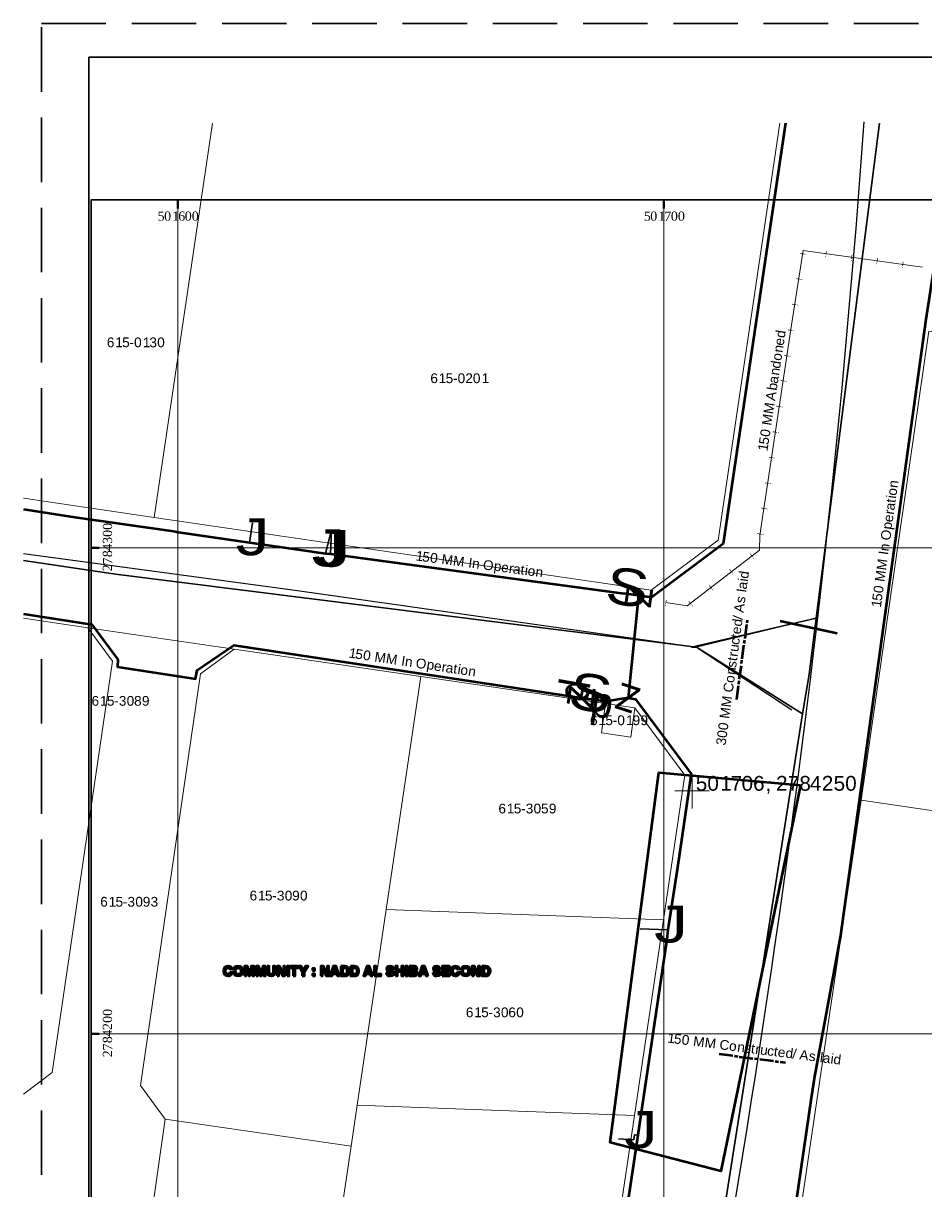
# Model space of a CAD drawing. Header units: inches. Extents: x 0.2 to 23.4, y 0.2 to 16.2.
# Drawn here: x 0.2 to 7.49, y 6.77 to 16.2 of the extents above; entities that cross this region are included whole.
import ezdxf

# ---------------------------------------------------------------- set-up
doc = ezdxf.new("R2010")
doc.units = ezdxf.units.IN
doc.header["$MEASUREMENT"] = 0
doc.linetypes.add('PDF_LineType328c69e9cd564e1fa5a4a7aff3a71530', pattern=[0.729167, 0.520833, -0.208333])
doc.layers.add('PDF_Geometry', color=7, linetype='Continuous', true_color=0x4ce600)
doc.layers.add('PDF_Text', color=7, linetype='Continuous')
doc.styles.add('PDF Arial', font='arial.ttf')
doc.styles.add('PDF Arial Bold', font='arialbd.ttf')
doc.styles.add('PDF Times New Roman', font='times.ttf')

msp = doc.modelspace()

# ---------------------------------------------------------------- linework, layer by layer
at = {"layer": 'PDF_Geometry', "color": 254, "linetype": 'PDF_LineType328c69e9cd564e1fa5a4a7aff3a71530', "lineweight": 35, "true_color": 0xcccccc}
msp.add_lwpolyline([(0.3467, 0.3325), (0.3467, 16.1978), (23.0408, 16.1978), (23.0408, 0.3325), (0.3467, 0.3325)], dxfattribs=at)
at = {"layer": 'PDF_Geometry', "color": 7, "lineweight": 35}
for points in [[(0.73, 0.6325), (0.73, 15.9245), (22.8241, 15.9245), (22.8241, 0.6325), (0.73, 0.6325)], [(0.7467, 2.3623), (0.7467, 14.7713), (11.6804, 14.7713), (11.6804, 2.3623), (0.7467, 2.3623)]]:
    msp.add_lwpolyline(points, dxfattribs=at)
at = {"layer": 'PDF_Geometry', "color": 7, "lineweight": 18}
for points in [[(1.7267, 15.3912), (1.2567, 12.2048), (0.2, 12.3615)], [(5.2702, 11.6182), (1.2567, 12.2048), (1.7267, 15.3912)], [(6.3102, 15.3912), (5.8135, 12.0215), (5.2702, 11.6182)], [(7.5136, 13.7113), (11.0737, 13.1881), (10.5204, 9.3984), (6.9669, 9.9217), (7.5136, 13.7113)], [(0.2, 11.3915), (0.72, 11.3149)], [(0.72, 11.3149), (0.92, 11.0449), (0.4333, 7.7219), (0.2, 7.5452)], [(0.72, 11.3149), (1.9034, 11.1416), (1.6301, 10.9416), (1.1467, 7.6152), (1.3467, 7.3452), (1.2434, 6.6253), (0.97, 6.422), (0.6267, 6.472), (0.26, 6.5286), (0.2, 6.6086)], [(0.2, 7.5452), (0.4333, 7.7219), (0.92, 11.0449), (0.72, 11.3149)], [(1.6301, 10.9416), (1.9034, 11.1416), (3.4101, 10.9216), (3.1301, 9.0384), (2.8968, 7.4585), (2.8468, 7.1252), (1.3467, 7.3452), (1.1467, 7.6152), (1.6301, 10.9416)], [(4.9035, 10.7016), (4.8702, 10.465), (5.1068, 10.4316), (5.1402, 10.6683), (5.5435, 10.125), (5.3702, 8.9551), (3.1301, 9.0384), (3.4101, 10.9216), (4.9035, 10.7016)], [(5.1402, 10.6683), (5.1068, 10.4316), (4.8702, 10.465), (4.9035, 10.7016), (5.1402, 10.6683)], [(12.2271, 4.0222), (6.7036, 4.8321), (6.2969, 5.3787), (6.9669, 9.9217)], [(6.9669, 9.9217), (10.5204, 9.3984), (12.2271, 9.1484)], [(5.3702, 8.9551), (5.1368, 7.3752), (2.8968, 7.4585), (3.1301, 9.0384), (5.3702, 8.9551)], [(5.1368, 7.3752), (4.8035, 5.1254), (2.5634, 5.2087), (2.8468, 7.1252), (2.8968, 7.4585), (5.1368, 7.3752)], [(1.3467, 7.3452), (2.8468, 7.1252), (2.5634, 5.2087), (1.9467, 5.2321), (0.4533, 5.2887), (0.6267, 6.472), (0.97, 6.422), (1.2434, 6.6253), (1.3467, 7.3452)]]:
    msp.add_lwpolyline(points, dxfattribs=at)
at = {"layer": 'PDF_Geometry', "color": 220, "lineweight": 70, "true_color": 0xff00c5}
for points in [[(6.3569, 15.3912), (6.0835, 13.558), (5.8535, 11.9915), (5.2735, 11.5582), (5.1702, 11.5749)], [(5.1702, 11.5749), (5.0502, 11.5915)], [(5.1702, 11.5749), (5.0868, 10.7483)], [(6.0302, 11.2282), (6.0435, 11.3415)], [(6.0469, 11.3549), (6.0502, 11.3749)], [(6.0069, 11.0649), (6.0202, 11.1749)], [(6.0235, 11.1882), (6.0269, 11.2149)], [(6.0002, 11.0249), (6.0035, 11.0516)], [(5.9835, 10.8982), (6.0002, 11.0082)], [(5.9802, 10.8583), (5.9835, 10.8849)], [(5.9635, 10.7349), (5.9769, 10.8449)], [(5.0868, 10.7483), (5.1435, 10.7383), (5.5935, 10.135), (5.4835, 9.3784), (5.4069, 8.8751), (5.3969, 8.7984), (5.1635, 7.2152), (4.8668, 5.2387), (4.4635, 2.4956), (4.3568, 1.7424)], [(4.9035, 10.7183), (4.7502, 10.7416)], [(5.0868, 10.7483), (4.9035, 10.7183)]]:
    msp.add_lwpolyline(points, dxfattribs=at)
at = {"layer": 'PDF_Geometry', "color": 8, "lineweight": 35, "true_color": 0x828282}
for points in [[(6.5469, 10.9382), (6.6036, 11.3915), (7.1169, 15.3912)], [(0.2, 11.8582), (0.9434, 11.7482), (5.6369, 11.1582)], [(6.6036, 11.3915), (5.5969, 11.1582), (5.6369, 11.1582)], [(5.6369, 11.1582), (6.4936, 10.6183)], [(6.5469, 10.9382), (6.4936, 10.6183), (5.6335, 5.1554), (5.5635, 4.7254), (5.5302, 4.5188)]]:
    msp.add_lwpolyline(points, dxfattribs=at)
at = {"layer": 'PDF_Geometry', "color": 8, "lineweight": 9, "true_color": 0x6e6e6e}
for points in [[(1.4467, 2.3623), (1.4467, 14.7713)], [(5.3735, 2.3623), (5.3735, 14.7713)], [(0.7467, 11.9615), (11.6804, 11.9615)], [(0.7467, 8.0352), (11.6804, 8.0352)]]:
    msp.add_lwpolyline(points, dxfattribs=at)
at = {"layer": 'PDF_Geometry', "color": 7, "lineweight": 50}
for points in [[(1.4467, 14.7713), (1.4467, 14.7013)], [(5.3735, 14.7713), (5.3735, 14.7013)], [(0.7467, 11.9615), (0.8134, 11.9615)], [(0.7467, 8.0352), (0.8134, 8.0352)]]:
    msp.add_lwpolyline(points, dxfattribs=at)
at = {"layer": 'PDF_Geometry', "color": 86, "lineweight": 18, "true_color": 0x267300}
msp.add_lwpolyline([(5.3902, 11.5182), (5.5635, 11.4915), (6.1469, 11.9415), (6.1502, 12.0615), (6.4069, 13.778), (6.5002, 14.3613), (7.4636, 14.228)], dxfattribs=at)
at = {"layer": 'PDF_Geometry', "color": 86, "lineweight": 70, "true_color": 0x267300}
for points in [[(7.5536, 14.2213), (7.4903, 13.8047), (6.8002, 8.8284), (6.5902, 7.6885), (6.5636, 7.5152), (6.2536, 5.3854), (6.1235, 4.1255)], [(0.2, 12.2715), (0.6167, 12.2081), (1.4134, 12.0948), (1.4501, 12.0881), (2.0267, 12.0048), (2.6401, 11.9148)], [(2.6401, 11.9148), (2.6801, 11.9115)], [(2.6801, 11.9115), (5.0502, 11.5915)], [(0.2, 11.4282), (0.7534, 11.3415), (0.9634, 11.0582), (0.96, 10.9982), (1.5901, 10.9016), (1.6034, 10.9716), (1.9001, 11.1749), (4.7068, 10.7483)], [(4.7068, 10.7483), (4.7502, 10.7416)], [(5.8202, 7.8718), (5.9302, 7.8585)], [(5.9435, 7.8552), (5.9702, 7.8518)], [(5.9835, 7.8485), (6.0935, 7.8352)], [(6.1069, 7.8352), (6.1369, 7.8318)], [(6.1502, 7.8285), (6.2602, 7.8152)], [(6.2736, 7.8118), (6.3002, 7.8085)], [(6.3136, 7.8085), (6.3569, 7.8018)]]:
    msp.add_lwpolyline(points, dxfattribs=at)
at = {"layer": 'PDF_Geometry', "color": 202, "lineweight": 35, "true_color": 0xa900e6}
for points in [[(2.0267, 12.0048), (2.0501, 12.1615)], [(2.6401, 11.9148), (2.6901, 12.1048)], [(2.6801, 11.9115), (2.6901, 12.1048)], [(5.4069, 8.8751), (5.1835, 8.8818)], [(5.1635, 7.2152), (5.1368, 7.2186), (5.1302, 7.1786), (5.0068, 7.1852)]]:
    msp.add_lwpolyline(points, dxfattribs=at)
at = {"layer": 'PDF_Geometry', "color": 7, "lineweight": 25}
for points in [[(0.2, 11.9148), (2.4134, 11.6149), (5.6369, 11.1582)], [(6.6036, 11.3915), (5.6369, 11.1582)], [(5.6369, 11.1582), (6.4069, 10.6516)]]:
    msp.add_lwpolyline(points, dxfattribs=at)
at = {"layer": 'PDF_Geometry', "color": 7, "lineweight": 120}
msp.add_lwpolyline([(6.7736, 11.2682), (6.3136, 11.3682)], dxfattribs=at)
msp.add_lwpolyline([(6.7736, 11.2682), (6.3136, 11.3682)], dxfattribs=at)
at = {"layer": 'PDF_Geometry', "color": 254, "lineweight": 90, "true_color": 0xedb2f5}
msp.add_lwpolyline([(6.7736, 11.2682), (6.3136, 11.3682)], dxfattribs=at)
msp.add_lwpolyline([(6.7736, 11.2682), (6.3136, 11.3682)], dxfattribs=at)
at = {"layer": 'PDF_Geometry', "color": 16, "lineweight": 70, "true_color": 0x730000}
for points in [[(4.7068, 10.7483), (4.7102, 10.7749)], [(4.7102, 10.7749), (4.7168, 10.8049)]]:
    msp.add_lwpolyline(points, dxfattribs=at)
at = {"layer": 'PDF_Geometry', "color": 1, "lineweight": 158}
msp.add_lwpolyline([(6.4769, 10.0417), (5.8335, 6.9253), (4.9402, 7.1552), (5.3335, 10.145), (6.4769, 10.0417)], dxfattribs=at)
at = {"layer": 'PDF_Geometry', "color": 1, "lineweight": 0, "true_color": 0xff0505}
for points in [[(5.6035, 10.1383), (5.6035, 9.855)], [(5.4635, 9.9983), (5.6035, 9.9983)], [(5.7435, 9.9983), (5.6035, 9.9983)]]:
    msp.add_lwpolyline(points, dxfattribs=at)
at = {"layer": 'PDF_Geometry', "color": 7, "lineweight": 140, "true_color": 0xffffff}
for points in [[(1.8701, 8.5318), (1.8634, 8.5185), (1.8534, 8.5151), (1.8434, 8.5151), (1.8401, 8.5218), (1.8334, 8.5285), (1.8334, 8.5418), (1.8334, 8.5551), (1.8401, 8.5618), (1.8534, 8.5684), (1.8634, 8.5651), (1.8701, 8.5551), (1.8867, 8.5584), (1.8801, 8.5718), (1.8667, 8.5784), (1.8534, 8.5818), (1.8401, 8.5784), (1.8267, 8.5718), (1.8201, 8.5584), (1.8167, 8.5418), (1.8201, 8.5251), (1.8267, 8.5118), (1.8401, 8.5051), (1.8534, 8.5018), (1.8667, 8.5018), (1.8734, 8.5085), (1.8834, 8.5151), (1.8867, 8.5285), (1.8701, 8.5318)], [(1.8967, 8.5418), (1.9001, 8.5251), (1.9067, 8.5118), (1.9201, 8.5051), (1.9367, 8.5018), (1.9501, 8.5051), (1.9634, 8.5118), (1.9701, 8.5251), (1.9734, 8.5418), (1.9701, 8.5584), (1.9634, 8.5718), (1.9501, 8.5784), (1.9334, 8.5818), (1.9167, 8.5784), (1.9067, 8.5718), (1.9001, 8.5618), (1.8967, 8.5418)], [(1.9134, 8.5418), (1.9134, 8.5518), (1.9201, 8.5618), (1.9367, 8.5684), (1.9501, 8.5618), (1.9567, 8.5518), (1.9567, 8.5418), (1.9567, 8.5285), (1.9501, 8.5218), (1.9434, 8.5151), (1.9367, 8.5151), (1.9267, 8.5151), (1.9201, 8.5218), (1.9167, 8.5285), (1.9134, 8.5418)], [(1.9867, 8.5018), (2.0001, 8.5018), (2.0034, 8.5651), (2.0201, 8.5018), (2.0301, 8.5018), (2.0501, 8.5651), (2.0501, 8.5018), (2.0634, 8.5018), (2.0634, 8.5818), (2.0401, 8.5818), (2.0267, 8.5218), (2.0101, 8.5818), (1.9867, 8.5818), (1.9867, 8.5018)], [(2.0801, 8.5018), (2.0934, 8.5018), (2.0967, 8.5651), (2.1134, 8.5018), (2.1234, 8.5018), (2.1434, 8.5651), (2.1434, 8.5018), (2.1567, 8.5018), (2.1567, 8.5818), (2.1334, 8.5818), (2.1201, 8.5218), (2.1034, 8.5818), (2.0801, 8.5818), (2.0801, 8.5018)], [(2.1701, 8.5818), (2.1701, 8.5385), (2.1701, 8.5285), (2.1701, 8.5185), (2.1767, 8.5118), (2.1867, 8.5051), (2.2034, 8.5018), (2.2167, 8.5051), (2.2267, 8.5118), (2.2334, 8.5185), (2.2334, 8.5285), (2.2334, 8.5418), (2.2334, 8.5818), (2.2167, 8.5818), (2.2167, 8.5385), (2.2167, 8.5251), (2.2134, 8.5185), (2.2034, 8.5151), (2.1934, 8.5185), (2.1867, 8.5251), (2.1867, 8.5318), (2.1867, 8.5385), (2.1867, 8.5818), (2.1701, 8.5818)], [(2.2501, 8.5018), (2.2634, 8.5018), (2.2634, 8.5618), (2.2934, 8.5018), (2.3134, 8.5018), (2.3134, 8.5818), (2.3001, 8.5818), (2.3001, 8.5185), (2.2701, 8.5818), (2.2501, 8.5818), (2.2501, 8.5018)], [(2.3301, 8.5018), (2.3467, 8.5018), (2.3467, 8.5818), (2.3301, 8.5818), (2.3301, 8.5018)], [(2.3801, 8.5018), (2.3968, 8.5018), (2.3968, 8.5684), (2.4201, 8.5684), (2.4201, 8.5818), (2.3567, 8.5818), (2.3567, 8.5684), (2.3801, 8.5684), (2.3801, 8.5018)], [(2.4534, 8.5018), (2.4701, 8.5018), (2.4701, 8.5351), (2.5001, 8.5818), (2.4801, 8.5818), (2.4601, 8.5485), (2.4434, 8.5818), (2.4268, 8.5818), (2.4534, 8.5351), (2.4534, 8.5018)], [(2.5368, 8.5451), (2.5534, 8.5451), (2.5534, 8.5618), (2.5368, 8.5618), (2.5368, 8.5451)], [(2.5368, 8.5018), (2.5534, 8.5018), (2.5534, 8.5185), (2.5368, 8.5185), (2.5368, 8.5018)], [(2.6034, 8.5018), (2.6168, 8.5018), (2.6168, 8.5618), (2.6468, 8.5018), (2.6668, 8.5018), (2.6668, 8.5818), (2.6534, 8.5818), (2.6534, 8.5185), (2.6234, 8.5818), (2.6034, 8.5818), (2.6034, 8.5018)], [(2.7534, 8.5018), (2.7268, 8.5818), (2.7034, 8.5818), (2.6768, 8.5018), (2.6934, 8.5018), (2.7001, 8.5185), (2.7301, 8.5185), (2.7368, 8.5018), (2.7534, 8.5018)], [(2.7268, 8.5318), (2.7034, 8.5318), (2.7168, 8.5684), (2.7268, 8.5318)], [(2.7634, 8.5818), (2.7634, 8.5018), (2.7934, 8.5018), (2.8068, 8.5018), (2.8201, 8.5085), (2.8268, 8.5251), (2.8301, 8.5418), (2.8268, 8.5584), (2.8201, 8.5718), (2.8068, 8.5784), (2.7934, 8.5818), (2.7634, 8.5818)], [(2.7801, 8.5684), (2.7868, 8.5684), (2.7968, 8.5684), (2.8001, 8.5684), (2.8068, 8.5651), (2.8134, 8.5551), (2.8134, 8.5418), (2.8134, 8.5251), (2.8068, 8.5185), (2.8001, 8.5151), (2.7934, 8.5151), (2.7801, 8.5151), (2.7801, 8.5684)], [(2.8434, 8.5818), (2.8434, 8.5018), (2.8734, 8.5018), (2.8868, 8.5018), (2.9001, 8.5085), (2.9068, 8.5251), (2.9101, 8.5418), (2.9068, 8.5584), (2.9001, 8.5718), (2.8868, 8.5784), (2.8734, 8.5818), (2.8434, 8.5818)], [(2.8601, 8.5684), (2.8668, 8.5684), (2.8768, 8.5684), (2.8801, 8.5684), (2.8868, 8.5651), (2.8934, 8.5551), (2.8934, 8.5418), (2.8934, 8.5251), (2.8868, 8.5185), (2.8801, 8.5151), (2.8734, 8.5151), (2.8601, 8.5151), (2.8601, 8.5684)], [(3.0234, 8.5018), (2.9968, 8.5818), (2.9734, 8.5818), (2.9468, 8.5018), (2.9634, 8.5018), (2.9701, 8.5185), (3.0001, 8.5185), (3.0068, 8.5018), (3.0234, 8.5018)], [(2.9968, 8.5318), (2.9734, 8.5318), (2.9868, 8.5684), (2.9968, 8.5318)], [(3.0334, 8.5018), (3.0901, 8.5018), (3.0901, 8.5151), (3.0501, 8.5151), (3.0501, 8.5818), (3.0334, 8.5818), (3.0334, 8.5018)], [(3.1301, 8.5285), (3.1334, 8.5151), (3.1401, 8.5085), (3.1501, 8.5018), (3.1634, 8.5018), (3.1801, 8.5051), (3.1901, 8.5118), (3.1934, 8.5251), (3.1901, 8.5351), (3.1834, 8.5418), (3.1668, 8.5485), (3.1568, 8.5518), (3.1534, 8.5551), (3.1501, 8.5584), (3.1534, 8.5651), (3.1601, 8.5684), (3.1701, 8.5651), (3.1734, 8.5584), (3.1901, 8.5584), (3.1868, 8.5684), (3.1834, 8.5751), (3.1734, 8.5784), (3.1601, 8.5818), (3.1468, 8.5784), (3.1368, 8.5718), (3.1334, 8.5584), (3.1368, 8.5518), (3.1401, 8.5451), (3.1468, 8.5385), (3.1568, 8.5351), (3.1668, 8.5351), (3.1701, 8.5318), (3.1768, 8.5285), (3.1768, 8.5251), (3.1734, 8.5185), (3.1634, 8.5151), (3.1534, 8.5185), (3.1468, 8.5285), (3.1301, 8.5285)], [(3.2068, 8.5018), (3.2234, 8.5018), (3.2234, 8.5385), (3.2534, 8.5385), (3.2534, 8.5018), (3.2701, 8.5018), (3.2701, 8.5818), (3.2534, 8.5818), (3.2534, 8.5518), (3.2234, 8.5518), (3.2234, 8.5818), (3.2068, 8.5818), (3.2068, 8.5018)], [(3.2868, 8.5018), (3.3034, 8.5018), (3.3034, 8.5818), (3.2868, 8.5818), (3.2868, 8.5018)], [(3.3168, 8.5818), (3.3168, 8.5018), (3.3434, 8.5018), (3.3568, 8.5018), (3.3635, 8.5018), (3.3735, 8.5051), (3.3801, 8.5151), (3.3835, 8.5251), (3.3801, 8.5351), (3.3668, 8.5418), (3.3768, 8.5485), (3.3801, 8.5618), (3.3768, 8.5718), (3.3701, 8.5784), (3.3635, 8.5818), (3.3501, 8.5818), (3.3168, 8.5818)], [(3.3334, 8.5684), (3.3434, 8.5684), (3.3501, 8.5684), (3.3568, 8.5684), (3.3601, 8.5651), (3.3635, 8.5584), (3.3601, 8.5518), (3.3534, 8.5485), (3.3501, 8.5485), (3.3434, 8.5485), (3.3334, 8.5485), (3.3334, 8.5684)], [(3.3334, 8.5351), (3.3468, 8.5351), (3.3568, 8.5351), (3.3601, 8.5351), (3.3668, 8.5318), (3.3668, 8.5251), (3.3635, 8.5185), (3.3601, 8.5151), (3.3568, 8.5151), (3.3468, 8.5151), (3.3334, 8.5151), (3.3334, 8.5351)], [(3.4701, 8.5018), (3.4435, 8.5818), (3.4201, 8.5818), (3.3935, 8.5018), (3.4101, 8.5018), (3.4168, 8.5185), (3.4468, 8.5185), (3.4535, 8.5018), (3.4701, 8.5018)], [(3.4435, 8.5318), (3.4201, 8.5318), (3.4335, 8.5684), (3.4435, 8.5318)], [(3.5068, 8.5285), (3.5101, 8.5151), (3.5168, 8.5085), (3.5268, 8.5018), (3.5401, 8.5018), (3.5568, 8.5051), (3.5668, 8.5118), (3.5701, 8.5251), (3.5668, 8.5351), (3.5601, 8.5418), (3.5435, 8.5485), (3.5335, 8.5518), (3.5301, 8.5551), (3.5268, 8.5584), (3.5301, 8.5651), (3.5368, 8.5684), (3.5468, 8.5651), (3.5501, 8.5584), (3.5668, 8.5584), (3.5635, 8.5684), (3.5601, 8.5751), (3.5501, 8.5784), (3.5368, 8.5818), (3.5235, 8.5784), (3.5135, 8.5718), (3.5101, 8.5584), (3.5135, 8.5518), (3.5168, 8.5451), (3.5235, 8.5385), (3.5335, 8.5351), (3.5435, 8.5351), (3.5468, 8.5318), (3.5535, 8.5285), (3.5535, 8.5251), (3.5501, 8.5185), (3.5401, 8.5151), (3.5301, 8.5185), (3.5235, 8.5285), (3.5068, 8.5285)], [(3.5835, 8.5018), (3.6435, 8.5018), (3.6435, 8.5151), (3.6001, 8.5151), (3.6001, 8.5385), (3.6401, 8.5385), (3.6401, 8.5518), (3.6001, 8.5518), (3.6001, 8.5684), (3.6435, 8.5684), (3.6435, 8.5818), (3.5835, 8.5818), (3.5835, 8.5018)], [(3.7068, 8.5318), (3.7001, 8.5185), (3.6901, 8.5151), (3.6801, 8.5151), (3.6768, 8.5218), (3.6701, 8.5285), (3.6701, 8.5418), (3.6701, 8.5551), (3.6768, 8.5618), (3.6901, 8.5684), (3.7001, 8.5651), (3.7068, 8.5551), (3.7235, 8.5584), (3.7168, 8.5718), (3.7035, 8.5784), (3.6901, 8.5818), (3.6768, 8.5784), (3.6635, 8.5718), (3.6568, 8.5584), (3.6535, 8.5418), (3.6568, 8.5251), (3.6635, 8.5118), (3.6768, 8.5051), (3.6901, 8.5018), (3.7035, 8.5018), (3.7101, 8.5085), (3.7201, 8.5151), (3.7235, 8.5285), (3.7068, 8.5318)], [(3.7335, 8.5418), (3.7368, 8.5251), (3.7435, 8.5118), (3.7568, 8.5051), (3.7735, 8.5018), (3.7868, 8.5051), (3.8001, 8.5118), (3.8068, 8.5251), (3.8101, 8.5418), (3.8068, 8.5584), (3.8001, 8.5718), (3.7868, 8.5784), (3.7701, 8.5818), (3.7535, 8.5784), (3.7435, 8.5718), (3.7368, 8.5618), (3.7335, 8.5418)], [(3.7501, 8.5418), (3.7501, 8.5518), (3.7568, 8.5618), (3.7735, 8.5684), (3.7868, 8.5618), (3.7935, 8.5518), (3.7935, 8.5418), (3.7935, 8.5285), (3.7868, 8.5218), (3.7801, 8.5151), (3.7735, 8.5151), (3.7635, 8.5151), (3.7568, 8.5218), (3.7535, 8.5285), (3.7501, 8.5418)], [(3.8235, 8.5018), (3.8368, 8.5018), (3.8368, 8.5618), (3.8668, 8.5018), (3.8868, 8.5018), (3.8868, 8.5818), (3.8735, 8.5818), (3.8735, 8.5185), (3.8435, 8.5818), (3.8235, 8.5818), (3.8235, 8.5018)], [(3.9035, 8.5818), (3.9035, 8.5018), (3.9335, 8.5018), (3.9468, 8.5018), (3.9601, 8.5085), (3.9668, 8.5251), (3.9701, 8.5418), (3.9668, 8.5584), (3.9601, 8.5718), (3.9468, 8.5784), (3.9335, 8.5818), (3.9035, 8.5818)], [(3.9201, 8.5684), (3.9268, 8.5684), (3.9368, 8.5684), (3.9401, 8.5684), (3.9468, 8.5651), (3.9535, 8.5551), (3.9535, 8.5418), (3.9535, 8.5251), (3.9468, 8.5185), (3.9401, 8.5151), (3.9335, 8.5151), (3.9201, 8.5151), (3.9201, 8.5684)]]:
    msp.add_lwpolyline(points, dxfattribs=at)
at = {"layer": 'PDF_Geometry', "color": 7, "lineweight": 25}
msp.add_arc((-85.9589, 22.1008), 93.1928, 347.397874, 355.877283, dxfattribs=at)

# ---------------------------------------------------------------- texts
at = {"layer": 'PDF_Text', "attachment_point": 7}
for s, insert, char_height, style in [('\\W0.999518;5', (1.2853, 14.602), 0.0745, 'PDF Times New Roman'), ('\\W0.999474;0', (1.3373, 14.602), 0.0745, 'PDF Times New Roman'), ('\\W0.999009;1', (1.4029, 14.6032), 0.0745, 'PDF Times New Roman'), ('\\W0.998807;6', (1.4514, 14.602), 0.0745, 'PDF Times New Roman'), ('\\W0.999474;0', (1.504, 14.602), 0.0745, 'PDF Times New Roman'), ('\\W0.999474;0', (1.5607, 14.602), 0.0745, 'PDF Times New Roman'), ('\\W0.999518;5', (5.2121, 14.602), 0.0745, 'PDF Times New Roman'), ('\\W0.999474;0', (5.2642, 14.602), 0.0745, 'PDF Times New Roman'), ('\\W0.999009;1', (5.3297, 14.6032), 0.0745, 'PDF Times New Roman'), ('\\W1.002049;7', (5.3776, 14.6017), 0.0745, 'PDF Times New Roman'), ('\\W0.999474;0', (5.4308, 14.602), 0.0745, 'PDF Times New Roman'), ('\\W0.999474;0', (5.4875, 14.602), 0.0745, 'PDF Times New Roman'), ('\\W0.998941;6', (0.8742, 13.58), 0.078743, 'PDF Arial'), ('\\W1.000949;1', (0.942, 13.5813), 0.078743, 'PDF Arial'), ('\\W1.001554;5', (0.9979, 13.58), 0.078743, 'PDF Arial'), ('\\W1.000575;-', (1.0568, 13.5813), 0.078743, 'PDF Arial'), ('\\W1.001712;0', (1.0946, 13.58), 0.078743, 'PDF Arial'), ('\\W1.000949;1', (1.1653, 13.5813), 0.078743, 'PDF Arial'), ('\\W1.001289;3', (1.218, 13.5799), 0.078743, 'PDF Arial'), ('\\W1.001712;0', (1.2812, 13.58), 0.078743, 'PDF Arial'), ('\\W0.998941;6', (3.4876, 13.29), 0.078743, 'PDF Arial'), ('\\W1.000949;1', (3.5554, 13.2914), 0.078743, 'PDF Arial'), ('\\W1.001554;5', (3.6113, 13.29), 0.078743, 'PDF Arial'), ('\\W1.000575;-', (3.6703, 13.2914), 0.078743, 'PDF Arial'), ('\\W1.001712;0', (3.708, 13.29), 0.078743, 'PDF Arial'), ('\\W1.001005;2', (3.77, 13.2914), 0.078743, 'PDF Arial'), ('\\W1.001712;0', (3.8313, 13.29), 0.078743, 'PDF Arial'), ('\\W1.000949;1', (3.9021, 13.2914), 0.078743, 'PDF Arial'), ('\\W0.998941;6', (0.7508, 10.6836), 0.078743, 'PDF Arial'), ('\\W1.000949;1', (0.8187, 10.6849), 0.078743, 'PDF Arial'), ('\\W1.001554;5', (0.8746, 10.6836), 0.078743, 'PDF Arial'), ('\\W1.001289;3', (0.9713, 10.6835), 0.078743, 'PDF Arial'), ('\\W1.001712;0', (1.0346, 10.6836), 0.078743, 'PDF Arial'), ('\\W1.001422;8', (1.0945, 10.6836), 0.078743, 'PDF Arial'), ('\\W1.000870;9', (1.1579, 10.6836), 0.078743, 'PDF Arial'), ('\\W1.000575;-', (0.9335, 10.6849), 0.078743, 'PDF Arial'), ('\\W0.998941;6', (4.7776, 10.5269), 0.078743, 'PDF Arial'), ('\\W1.000949;1', (4.8455, 10.5283), 0.078743, 'PDF Arial'), ('\\W1.001554;5', (4.9014, 10.5269), 0.078743, 'PDF Arial'), ('\\W1.000575;-', (4.9603, 10.5283), 0.078743, 'PDF Arial'), ('\\W1.001712;0', (4.998, 10.5269), 0.078743, 'PDF Arial'), ('\\W1.000949;1', (5.0688, 10.5283), 0.078743, 'PDF Arial'), ('\\W1.000870;9', (5.1214, 10.5269), 0.078743, 'PDF Arial'), ('\\W1.000870;9', (5.1847, 10.5269), 0.078743, 'PDF Arial'), ('\\W1.001554;5', (5.632, 9.9963), 0.119308, 'PDF Arial'), ('\\W1.001712;0', (5.7253, 9.9963), 0.119308, 'PDF Arial'), ('\\W1.000949;1', (5.8298, 9.9983), 0.119308, 'PDF Arial'), ('\\W1.002074;7', (5.9129, 9.9983), 0.119308, 'PDF Arial'), ('\\W1.001712;0', (6.0019, 9.9963), 0.119308, 'PDF Arial'), ('\\W0.998941;6', (6.0946, 9.9963), 0.119308, 'PDF Arial'), ('\\W1.001005;2', (6.28, 9.9983), 0.119308, 'PDF Arial'), ('\\W1.002074;7', (6.3762, 9.9983), 0.119308, 'PDF Arial'), ('\\W1.001422;8', (6.4684, 9.9963), 0.119308, 'PDF Arial'), ('\\W1.000981;4', (6.5538, 9.9983), 0.119308, 'PDF Arial'), ('\\W1.001005;2', (6.6499, 9.9983), 0.119308, 'PDF Arial'), ('\\W1.001554;5', (6.7452, 9.9963), 0.119308, 'PDF Arial'), ('\\W1.001712;0', (6.8385, 9.9963), 0.119308, 'PDF Arial'), ('\\W1.000148;,', (6.1955, 9.9747), 0.119308, 'PDF Arial'), ('\\W0.998941;6', (4.0376, 9.8136), 0.078743, 'PDF Arial'), ('\\W1.000949;1', (4.1054, 9.815), 0.078743, 'PDF Arial'), ('\\W1.001554;5', (4.1614, 9.8136), 0.078743, 'PDF Arial'), ('\\W1.000575;-', (4.2203, 9.815), 0.078743, 'PDF Arial'), ('\\W1.001289;3', (4.2581, 9.8136), 0.078743, 'PDF Arial'), ('\\W1.001712;0', (4.3213, 9.8136), 0.078743, 'PDF Arial'), ('\\W1.001554;5', (4.3813, 9.8136), 0.078743, 'PDF Arial'), ('\\W1.000870;9', (4.4447, 9.8136), 0.078743, 'PDF Arial'), ('\\W0.998941;6', (2.0275, 9.1104), 0.078743, 'PDF Arial'), ('\\W1.000949;1', (2.0954, 9.1117), 0.078743, 'PDF Arial'), ('\\W1.001554;5', (2.1513, 9.1104), 0.078743, 'PDF Arial'), ('\\W1.001289;3', (2.248, 9.1103), 0.078743, 'PDF Arial'), ('\\W1.001712;0', (2.3113, 9.1104), 0.078743, 'PDF Arial'), ('\\W1.000870;9', (2.3713, 9.1104), 0.078743, 'PDF Arial'), ('\\W1.001712;0', (2.4346, 9.1104), 0.078743, 'PDF Arial'), ('\\W0.998941;6', (0.8208, 9.0604), 0.078743, 'PDF Arial'), ('\\W1.000949;1', (0.8887, 9.0617), 0.078743, 'PDF Arial'), ('\\W1.001554;5', (0.9446, 9.0604), 0.078743, 'PDF Arial'), ('\\W1.000575;-', (1.0035, 9.0617), 0.078743, 'PDF Arial'), ('\\W1.001289;3', (1.0413, 9.0603), 0.078743, 'PDF Arial'), ('\\W1.001712;0', (1.1046, 9.0604), 0.078743, 'PDF Arial'), ('\\W1.000870;9', (1.1646, 9.0604), 0.078743, 'PDF Arial'), ('\\W1.001289;3', (1.2279, 9.0603), 0.078743, 'PDF Arial'), ('\\W1.000575;-', (2.2102, 9.1117), 0.078743, 'PDF Arial'), ('\\W0.998941;6', (3.7743, 8.1671), 0.078743, 'PDF Arial'), ('\\W1.000949;1', (3.8421, 8.1685), 0.078743, 'PDF Arial'), ('\\W1.001554;5', (3.898, 8.1671), 0.078743, 'PDF Arial'), ('\\W1.001289;3', (3.9947, 8.1671), 0.078743, 'PDF Arial'), ('\\W1.001712;0', (4.058, 8.1671), 0.078743, 'PDF Arial'), ('\\W0.998941;6', (4.1176, 8.1671), 0.078743, 'PDF Arial'), ('\\W1.001712;0', (4.1813, 8.1671), 0.078743, 'PDF Arial'), ('\\W1.000575;-', (3.9569, 8.1685), 0.078743, 'PDF Arial')]:
    msp.add_mtext(s, dxfattribs=dict(at, insert=insert, char_height=char_height, style=style))
at = {"layer": 'PDF_Text', "color": 86, "true_color": 0x267300, "attachment_point": 7, "style": 'PDF Arial'}
for s, insert, char_height, rotation in [('\\W0.836953;\\Q-0.00221;!', (6.5244, 14.3226), 0.050103, 80.7989), ('\\W0.836953;\\Q0.00183;!', (6.6715, 14.3101), 0.050109, 352.2009), ('\\W0.836953;\\Q0.00183;!', (6.8782, 14.2801), 0.050109, 352.2009), ('\\W0.836953;\\Q0.00183;!', (7.0848, 14.2534), 0.050109, 352.2009), ('\\W0.836953;\\Q0.00183;!', (7.2915, 14.2234), 0.050109, 352.2009), ('\\W0.836953;\\Q-0.00221;!', (6.4911, 14.1193), 0.050103, 80.7989), ('\\W0.836953;\\Q-0.00221;!', (6.4577, 13.9126), 0.050103, 80.7989), ('\\W0.836953;\\Q-0.00203;!', (6.4246, 13.706), 0.050103, 81.39904), ('\\W0.836953;\\Q-0.00203;!', (6.3946, 13.4993), 0.050103, 81.39904), ('\\W0.836953;\\Q-0.00203;!', (6.3646, 13.296), 0.050103, 81.39904), ('\\W0.836953;\\Q-0.00203;!', (6.3312, 13.0894), 0.050103, 81.39904), ('\\W0.836953;\\Q-0.00203;!', (6.3012, 12.8827), 0.050103, 81.39904), ('\\W0.836953;\\Q-0.00203;!', (6.2712, 12.6761), 0.050103, 81.39904), ('\\W0.836953;\\Q-0.00203;!', (6.2379, 12.4694), 0.050103, 81.39904), ('\\W0.836953;\\Q-0.00203;!', (6.2079, 12.2661), 0.050103, 81.39904), ('\\W0.836953;\\Q-0.00203;!', (6.1779, 12.0594), 0.050103, 81.39904), ('\\W0.836953;\\Q-0.00667;!', (6.0946, 11.8687), 0.050107, 37.59667), ('\\W0.836953;\\Q-0.00667;!', (5.9279, 11.742), 0.050107, 37.59667), ('\\W0.836953;\\Q-0.00667;!', (5.7645, 11.612), 0.050107, 37.59667), ('\\W0.836953;\\Q0.00187;!', (5.3781, 11.4904), 0.050109, 351.80096), ('\\W0.836953;\\Q-0.00667;!', (5.5979, 11.4854), 0.050107, 37.59667)]:
    msp.add_mtext(s, dxfattribs=dict(at, insert=insert, char_height=char_height, rotation=rotation))
at = {"layer": 'PDF_Text', "attachment_point": 7}
for s, insert, char_height, rotation, style in [('\\W1.000382;\\Q-0.00210;d', (6.3511, 13.6521), 0.078734, 81.29895, 'PDF Arial'), ('\\W1.001151;\\Q-0.00210;n', (6.3317, 13.5338), 0.078734, 81.29895, 'PDF Arial'), ('\\W1.001205;\\Q-0.00210;e', (6.3416, 13.5897), 0.078734, 81.29895, 'PDF Arial'), ('\\W1.001058;\\Q-0.00210;o', (6.3228, 13.4675), 0.078734, 81.29895, 'PDF Arial'), ('\\W1.000382;\\Q-0.00210;d', (6.3133, 13.405), 0.078734, 81.29895, 'PDF Arial'), ('\\W1.001151;\\Q-0.00210;n', (6.3035, 13.3493), 0.078734, 81.29895, 'PDF Arial'), ('\\W1.000182;\\Q-0.00210;a', (6.2947, 13.2833), 0.078734, 81.29895, 'PDF Arial'), ('\\W1.003087;\\Q-0.00210;A', (6.2721, 13.1444), 0.078734, 81.29895, 'PDF Arial'), ('\\W1.000382;\\Q-0.00210;b', (6.2861, 13.2272), 0.078734, 81.29895, 'PDF Arial'), ('\\W1.001361;\\Q-0.00210;M', (6.2557, 13.0373), 0.078734, 81.29895, 'PDF Arial'), ('\\W1.001361;\\Q-0.00210;M', (6.2416, 12.945), 0.078734, 81.29895, 'PDF Arial'), ('\\W1.001554;\\Q-0.00210;5', (6.2192, 12.7897), 0.078734, 81.29895, 'PDF Arial'), ('\\W1.001712;\\Q-0.00210;0', (6.2288, 12.8523), 0.078734, 81.29895, 'PDF Arial'), ('\\W1.000949;\\Q-0.00210;1', (6.2099, 12.738), 0.078734, 81.29895, 'PDF Arial'), ('\\W1.001151;\\Q-0.00187;n', (7.2605, 12.441), 0.078734, 82.09906, 'PDF Arial'), ('\\W0.998236;\\Q-0.00187;i', (7.2486, 12.3552), 0.078734, 82.09906, 'PDF Arial'), ('\\W0.998142;\\Q-0.00187;t', (7.2445, 12.3201), 0.078734, 82.09906, 'PDF Arial'), ('\\W1.001058;\\Q-0.00187;o', (7.253, 12.3778), 0.078734, 82.09906, 'PDF Arial'), ('\\W1.001496;\\Q-0.00187;r', (7.2307, 12.2263), 0.078734, 82.09906, 'PDF Arial'), ('\\W1.000182;\\Q-0.00187;a', (7.2366, 12.2593), 0.078734, 82.09906, 'PDF Arial'), ('\\W1.001469;\\Q-0.00187;p', (7.2354, 12.1013), 0.078734, 82.09906, 'PDF Arial'), ('\\W1.001205;\\Q-0.00187;e', (7.2233, 12.1636), 0.078734, 82.09906, 'PDF Arial'), ('\\W0.999474;0', (0.9177, 12.1054), 0.074491, 90, 'PDF Times New Roman'), ('\\W0.999474;0', (0.9177, 12.0488), 0.074491, 90, 'PDF Times New Roman'), ('\\W1.000360;\\Q-0.00187;O', (7.2029, 12.0163), 0.078734, 82.09906, 'PDF Arial'), ('\\W1.000577;3', (0.9177, 11.9926), 0.074491, 90, 'PDF Times New Roman'), ('\\W0.999035;4', (0.9164, 11.9365), 0.074491, 90, 'PDF Times New Roman'), ('\\W1.001151;\\Q-0.00187;n', (7.1895, 11.9293), 0.078734, 82.09906, 'PDF Arial'), ('\\W0.996890;8', (0.9177, 11.8848), 0.074491, 90, 'PDF Times New Roman'), ('\\W1.000949;\\Q0.00183;1', (3.3665, 11.8594), 0.078743, 352.40091, 'PDF Arial'), ('\\W1.001554;\\Q0.00183;5', (3.4185, 11.8511), 0.078743, 352.40091, 'PDF Arial'), ('\\W1.001712;\\Q0.00183;0', (3.4812, 11.8427), 0.078743, 352.40091, 'PDF Arial'), ('\\W1.001361;\\Q0.00183;M', (3.5742, 11.8316), 0.078743, 352.40091, 'PDF Arial'), ('\\W1.001361;\\Q0.00183;M', (3.6667, 11.8193), 0.078743, 352.40091, 'PDF Arial'), ('\\W1.002522;\\Q-0.00187;I', (7.1853, 11.8993), 0.078734, 82.09906, 'PDF Arial'), ('\\W0.999430;2', (0.9164, 11.7705), 0.074491, 90, 'PDF Times New Roman'), ('\\W1.002049;7', (0.9179, 11.8256), 0.074491, 90, 'PDF Times New Roman'), ('\\W1.002522;\\Q0.00183;I', (3.791, 11.8027), 0.078743, 352.40091, 'PDF Arial'), ('\\W1.001151;\\Q0.00183;n', (3.8211, 11.7987), 0.078743, 352.40091, 'PDF Arial'), ('\\W1.000360;\\Q0.00183;O', (3.9082, 11.7857), 0.078743, 352.40091, 'PDF Arial'), ('\\W1.001469;\\Q0.00183;p', (3.9933, 11.7537), 0.078743, 352.40091, 'PDF Arial'), ('\\W1.001205;\\Q0.00183;e', (4.0556, 11.7661), 0.078743, 352.40091, 'PDF Arial'), ('\\W1.001496;\\Q0.00183;r', (4.1183, 11.7591), 0.078743, 352.40091, 'PDF Arial'), ('\\W1.000182;\\Q0.00183;a', (4.1513, 11.7534), 0.078743, 352.40091, 'PDF Arial'), ('\\W0.998142;\\Q0.00183;t', (4.2121, 11.7458), 0.078743, 352.40091, 'PDF Arial'), ('\\W0.998236;\\Q0.00183;i', (4.2473, 11.7418), 0.078743, 352.40091, 'PDF Arial'), ('\\W1.001058;\\Q0.00183;o', (4.2699, 11.7375), 0.078743, 352.40091, 'PDF Arial'), ('\\W1.001151;\\Q0.00183;n', (4.3331, 11.7304), 0.078743, 352.40091, 'PDF Arial'), ('\\W1.001361;\\Q-0.00187;M', (7.1681, 11.7751), 0.078734, 82.09906, 'PDF Arial'), ('\\W0.998237;\\Q-0.00184;i', (6.0509, 11.6847), 0.078734, 82.29907, 'PDF Arial'), ('\\W1.000382;\\Q-0.00184;d', (6.0553, 11.7074), 0.078734, 82.29907, 'PDF Arial'), ('\\W1.001361;\\Q-0.00187;M', (7.1552, 11.6826), 0.078734, 82.09906, 'PDF Arial'), ('\\W0.998236;\\Q-0.00184;l', (6.0393, 11.5985), 0.078734, 82.29907, 'PDF Arial'), ('\\W1.000182;\\Q-0.00184;a', (6.0437, 11.6217), 0.078734, 82.29907, 'PDF Arial'), ('\\W1.001712;\\Q-0.00187;0', (7.1437, 11.5898), 0.078734, 82.09906, 'PDF Arial'), ('\\W1.001060;\\Q-0.00184;s', (6.0285, 11.5089), 0.078734, 82.29907, 'PDF Arial'), ('\\W1.000949;\\Q-0.00187;1', (7.1264, 11.4752), 0.078734, 82.09906, 'PDF Arial'), ('\\W1.001554;\\Q-0.00187;5', (7.135, 11.5271), 0.078734, 82.09906, 'PDF Arial'), ('\\W0.997766;\\Q-0.00184;/', (6.0106, 11.3767), 0.078734, 82.29907, 'PDF Arial'), ('\\W1.003087;\\Q-0.00184;A', (6.0169, 11.4329), 0.078734, 82.29907, 'PDF Arial'), ('\\W1.000382;\\Q-0.00184;d', (6.003, 11.321), 0.078734, 82.29907, 'PDF Arial'), ('\\W1.001205;\\Q-0.00184;e', (5.9946, 11.2585), 0.078734, 82.29907, 'PDF Arial'), ('\\W0.998142;\\Q-0.00184;t', (5.9898, 11.2268), 0.078734, 82.29907, 'PDF Arial'), ('\\W1.001537;\\Q-0.00184;c', (5.983, 11.1729), 0.078734, 82.29907, 'PDF Arial'), ('\\W1.000949;\\Q0.00202;1', (2.8251, 11.0748), 0.078743, 351.40101, 'PDF Arial'), ('\\W1.001554;\\Q0.00202;5', (2.8769, 11.0656), 0.078743, 351.40101, 'PDF Arial'), ('\\W1.001712;\\Q0.00202;0', (2.9395, 11.0561), 0.078743, 351.40101, 'PDF Arial'), ('\\W1.000532;\\Q-0.00184;u', (5.9754, 11.1162), 0.078734, 82.29907, 'PDF Arial'), ('\\W1.001361;\\Q0.00202;M', (3.0322, 11.0435), 0.078743, 351.40101, 'PDF Arial'), ('\\W1.001361;\\Q0.00202;M', (3.1245, 11.0295), 0.078743, 351.40101, 'PDF Arial'), ('\\W1.002522;\\Q0.00202;I', (3.2485, 11.0108), 0.078743, 351.40101, 'PDF Arial'), ('\\W1.001151;\\Q0.00202;n', (3.2785, 11.0062), 0.078743, 351.40101, 'PDF Arial'), ('\\W1.000360;\\Q0.00202;O', (3.3653, 10.9917), 0.078743, 351.40101, 'PDF Arial'), ('\\W1.001469;\\Q0.00202;p', (3.4499, 10.9582), 0.078743, 351.40101, 'PDF Arial'), ('\\W0.998142;\\Q-0.00184;t', (5.9648, 11.0418), 0.078734, 82.29907, 'PDF Arial'), ('\\W1.001060;\\Q-0.00184;s', (5.9579, 10.9871), 0.078734, 82.29907, 'PDF Arial'), ('\\W1.001496;\\Q-0.00184;r', (5.9687, 11.0768), 0.078734, 82.29907, 'PDF Arial'), ('\\W1.001205;\\Q0.00202;e', (3.5124, 10.9696), 0.078743, 351.40101, 'PDF Arial'), ('\\W1.001496;\\Q0.00202;r', (3.575, 10.9614), 0.078743, 351.40101, 'PDF Arial'), ('\\W1.000182;\\Q0.00202;a', (3.6079, 10.9551), 0.078743, 351.40101, 'PDF Arial'), ('\\W0.998142;\\Q0.00202;t', (3.6686, 10.9465), 0.078743, 351.40101, 'PDF Arial'), ('\\W0.998236;\\Q0.00202;i', (3.7037, 10.9419), 0.078743, 351.40101, 'PDF Arial'), ('\\W1.001058;\\Q0.00202;o', (3.7262, 10.9372), 0.078743, 351.40101, 'PDF Arial'), ('\\W1.001151;\\Q0.00202;n', (3.7893, 10.929), 0.078743, 351.40101, 'PDF Arial'), ('\\W1.001151;\\Q-0.00184;n', (5.9491, 10.9316), 0.078734, 82.29907, 'PDF Arial'), ('\\W1.001176;\\Q-0.00184;C', (5.931, 10.7877), 0.078734, 82.29907, 'PDF Arial'), ('\\W1.001058;\\Q-0.00184;o', (5.9414, 10.8651), 0.078734, 82.29907, 'PDF Arial'), ('\\W1.001361;\\Q-0.00184;M', (5.9135, 10.6683), 0.078734, 82.29907, 'PDF Arial'), ('\\W1.001361;\\Q-0.00184;M', (5.901, 10.5758), 0.078734, 82.29907, 'PDF Arial'), ('\\W1.001712;\\Q-0.00184;0', (5.8813, 10.4202), 0.078734, 82.29907, 'PDF Arial'), ('\\W1.001712;\\Q-0.00184;0', (5.8898, 10.4829), 0.078734, 82.29907, 'PDF Arial'), ('\\W1.001289;\\Q-0.00184;3', (5.8733, 10.3608), 0.078734, 82.29907, 'PDF Arial'), ('\\W0.999474;0', (0.9177, 8.1791), 0.074491, 90, 'PDF Times New Roman'), ('\\W0.999474;0', (0.9177, 8.1224), 0.074491, 90, 'PDF Times New Roman'), ('\\W0.999430;2', (0.9164, 8.0642), 0.074491, 90, 'PDF Times New Roman'), ('\\W0.999035;4', (0.9164, 8.0102), 0.074491, 90, 'PDF Times New Roman'), ('\\W1.000949;\\Q0.00173;1', (5.3992, 7.9643), 0.078743, 352.70084, 'PDF Arial'), ('\\W1.001554;\\Q0.00173;5', (5.4512, 7.9563), 0.078743, 352.70084, 'PDF Arial'), ('\\W1.001712;\\Q0.00173;0', (5.514, 7.9483), 0.078743, 352.70084, 'PDF Arial'), ('\\W0.996890;8', (0.9177, 7.9585), 0.074491, 90, 'PDF Times New Roman'), ('\\W1.002049;7', (0.9179, 7.8992), 0.074491, 90, 'PDF Times New Roman'), ('\\W1.001361;\\Q0.00173;M', (5.607, 7.9377), 0.078743, 352.70084, 'PDF Arial'), ('\\W1.001361;\\Q0.00173;M', (5.6996, 7.9259), 0.078743, 352.70084, 'PDF Arial'), ('\\W1.001176;\\Q0.00173;C', (5.8191, 7.9092), 0.078743, 352.70084, 'PDF Arial'), ('\\W1.001058;\\Q0.00173;o', (5.8966, 7.8993), 0.078743, 352.70084, 'PDF Arial'), ('\\W1.001151;\\Q0.00173;n', (5.9632, 7.8921), 0.078743, 352.70084, 'PDF Arial'), ('\\W1.001060;\\Q0.00173;s', (6.0187, 7.8837), 0.078743, 352.70084, 'PDF Arial'), ('\\W0.998142;\\Q0.00173;t', (6.0735, 7.8772), 0.078743, 352.70084, 'PDF Arial'), ('\\W1.001496;\\Q0.00173;r', (6.1086, 7.8735), 0.078743, 352.70084, 'PDF Arial'), ('\\W1.000532;\\Q0.00173;u', (6.148, 7.8671), 0.078743, 352.70084, 'PDF Arial'), ('\\W0.998142;\\Q0.00173;t', (6.2587, 7.8535), 0.078743, 352.70084, 'PDF Arial'), ('\\W0.999430;2', (0.9164, 7.8442), 0.074491, 90, 'PDF Times New Roman'), ('\\W1.001538;\\Q0.00173;c', (6.2047, 7.8599), 0.078743, 352.70084, 'PDF Arial'), ('\\W1.001205;\\Q0.00173;e', (6.2904, 7.8489), 0.078743, 352.70084, 'PDF Arial'), ('\\W1.000382;\\Q0.00173;d', (6.353, 7.8409), 0.078743, 352.70084, 'PDF Arial'), ('\\W0.997766;\\Q0.00173;/', (6.4088, 7.8337), 0.078743, 352.70084, 'PDF Arial'), ('\\W1.003087;\\Q0.00173;A', (6.465, 7.8278), 0.078743, 352.70084, 'PDF Arial'), ('\\W1.001060;\\Q0.00173;s', (6.5411, 7.8168), 0.078743, 352.70084, 'PDF Arial'), ('\\W0.998237;\\Q0.00173;l', (6.6308, 7.8066), 0.078743, 352.70084, 'PDF Arial'), ('\\W1.000182;\\Q0.00173;a', (6.654, 7.8023), 0.078743, 352.70084, 'PDF Arial'), ('\\W0.998237;\\Q0.00173;i', (6.717, 7.7955), 0.078743, 352.70084, 'PDF Arial'), ('\\W1.000382;\\Q0.00173;d', (6.7398, 7.7913), 0.078743, 352.70084, 'PDF Arial')]:
    msp.add_mtext(s, dxfattribs=dict(at, insert=insert, char_height=char_height, rotation=rotation, style=style))
at = {"layer": 'PDF_Text', "color": 1, "true_color": 0xe60000, "char_height": 0.298269, "attachment_point": 7, "style": 'PDF Arial'}
for insert in [(1.915, 11.8964), (1.915, 11.8964), (1.915, 11.8964), (2.5284, 11.8064), (2.5284, 11.8064), (2.5284, 11.8064), (2.5684, 11.8031), (2.5684, 11.8031), (2.5684, 11.8031), (5.2951, 8.7667), (5.2951, 8.7667), (5.2951, 8.7667), (5.0518, 7.1068), (5.0518, 7.1068), (5.0518, 7.1068)]:
    msp.add_mtext('\\W1.313683;J', dxfattribs=dict(at, insert=insert))
at = {"layer": 'PDF_Text', "color": 150, "true_color": 0x0070ff, "char_height": 0.298268, "attachment_point": 7, "style": 'PDF Arial'}
for s, insert, rotation in [('\\W1.233243;\\Q0.00184;S', (4.89, 11.5142), 352.30092), ('\\W1.233243;\\Q0.00184;S', (4.89, 11.5142), 352.30092), ('\\W1.233243;\\Q0.00184;S', (4.89, 11.5142), 352.30092), ('\\W1.233243;\\Q0.00184;S', (4.89, 11.5142), 352.30092), ('\\W1.233243;\\Q0.00204;S', (4.5904, 10.6645), 351.40101), ('\\W1.233243;\\Q0.00204;S', (4.5904, 10.6645), 351.40101), ('\\W1.233243;\\Q0.00204;S', (4.5904, 10.6645), 351.40101), ('\\W1.233243;\\Q0.00204;S', (4.5904, 10.6645), 351.40101)]:
    msp.add_mtext(s, dxfattribs=dict(at, insert=insert, rotation=rotation))
at = {"layer": 'PDF_Text', "color": 204, "true_color": 0x8400a8, "attachment_point": 7, "style": 'PDF Arial'}
for s, insert, char_height, rotation in [('\\W0.961887;\\Q-0.00191;Z', (5.0781, 11.6672), 0.214728, 261.89905), ('\\W0.961887;\\Q-0.00191;Z', (5.0781, 11.6672), 0.214728, 261.89905), ('\\W0.961887;\\Q0.00409;Z', (5.1959, 10.8199), 0.214751, 161.70204), ('\\W0.961887;\\Q0.00409;Z', (5.1959, 10.8199), 0.214751, 161.70204), ('\\W0.961887;\\Q-0.00207;Z', (4.7981, 10.6528), 0.214728, 81.29897), ('\\W0.961887;\\Q-0.00207;Z', (4.7981, 10.6528), 0.214728, 81.29897)]:
    msp.add_mtext(s, dxfattribs=dict(at, insert=insert, char_height=char_height, rotation=rotation))
at = {"layer": 'PDF_Text', "color": 14, "true_color": 0xa80000, "attachment_point": 7, "style": 'PDF Arial'}
for s, insert, char_height, rotation in [('\\W0.927607;\\Q-0.00233;d', (4.7576, 10.7021), 0.245745, 80.09885), ('\\W0.927607;\\Q-0.00233;d', (4.7576, 10.7021), 0.245745, 80.09885), ('\\W0.927607;\\Q0.00192;d', (4.9732, 10.7681), 0.245773, 171.90096), ('\\W0.927607;\\Q0.00192;d', (4.9732, 10.7681), 0.245773, 171.90096)]:
    msp.add_mtext(s, dxfattribs=dict(at, insert=insert, char_height=char_height, rotation=rotation))
at = {"layer": 'PDF_Text', "color": 1, "char_height": 0.078743, "attachment_point": 7, "style": 'PDF Arial Bold'}
for s, insert in [('\\W1.001239;C', (1.8186, 8.5004)), ('\\W1.001018;O', (1.8982, 8.5004)), ('\\W1.001964;M', (1.9845, 8.5018)), ('\\W1.001964;M', (2.0778, 8.5018)), ('\\W1.000512;U', (2.1713, 8.5004)), ('\\W1.001661;N', (2.2515, 8.5018)), ('\\W0.999554;I', (2.3309, 8.5018)), ('\\W0.999597;T', (2.3557, 8.5018)), ('\\W1.001282;Y', (2.4232, 8.5018)), ('\\W0.998323;:', (2.5375, 8.5018)), ('\\W1.001661;N', (2.6048, 8.5018)), ('\\W1.001408;A', (2.6767, 8.5018)), ('\\W1.002794;D', (2.7646, 8.5018)), ('\\W1.002794;D', (2.8446, 8.5018)), ('\\W1.001408;A', (2.9466, 8.5018)), ('\\W0.999938;L', (3.0351, 8.5018)), ('\\W1.000119;S', (3.1306, 8.5004)), ('\\W1.000569;H', (3.208, 8.5018)), ('\\W0.999554;I', (3.2875, 8.5018)), ('\\W1.000781;B', (3.3213, 8.5018)), ('\\W1.001408;A', (3.3933, 8.5018)), ('\\W1.000119;S', (3.5072, 8.5004)), ('\\W1.002073;E', (3.5846, 8.5018)), ('\\W1.001239;C', (3.6585, 8.5004)), ('\\W1.001018;O', (3.738, 8.5004)), ('\\W1.001661;N', (3.8281, 8.5018)), ('\\W1.002794;D', (3.9078, 8.5018))]:
    msp.add_mtext(s, dxfattribs=dict(at, insert=insert))

doc.saveas('drawing.dxf')
